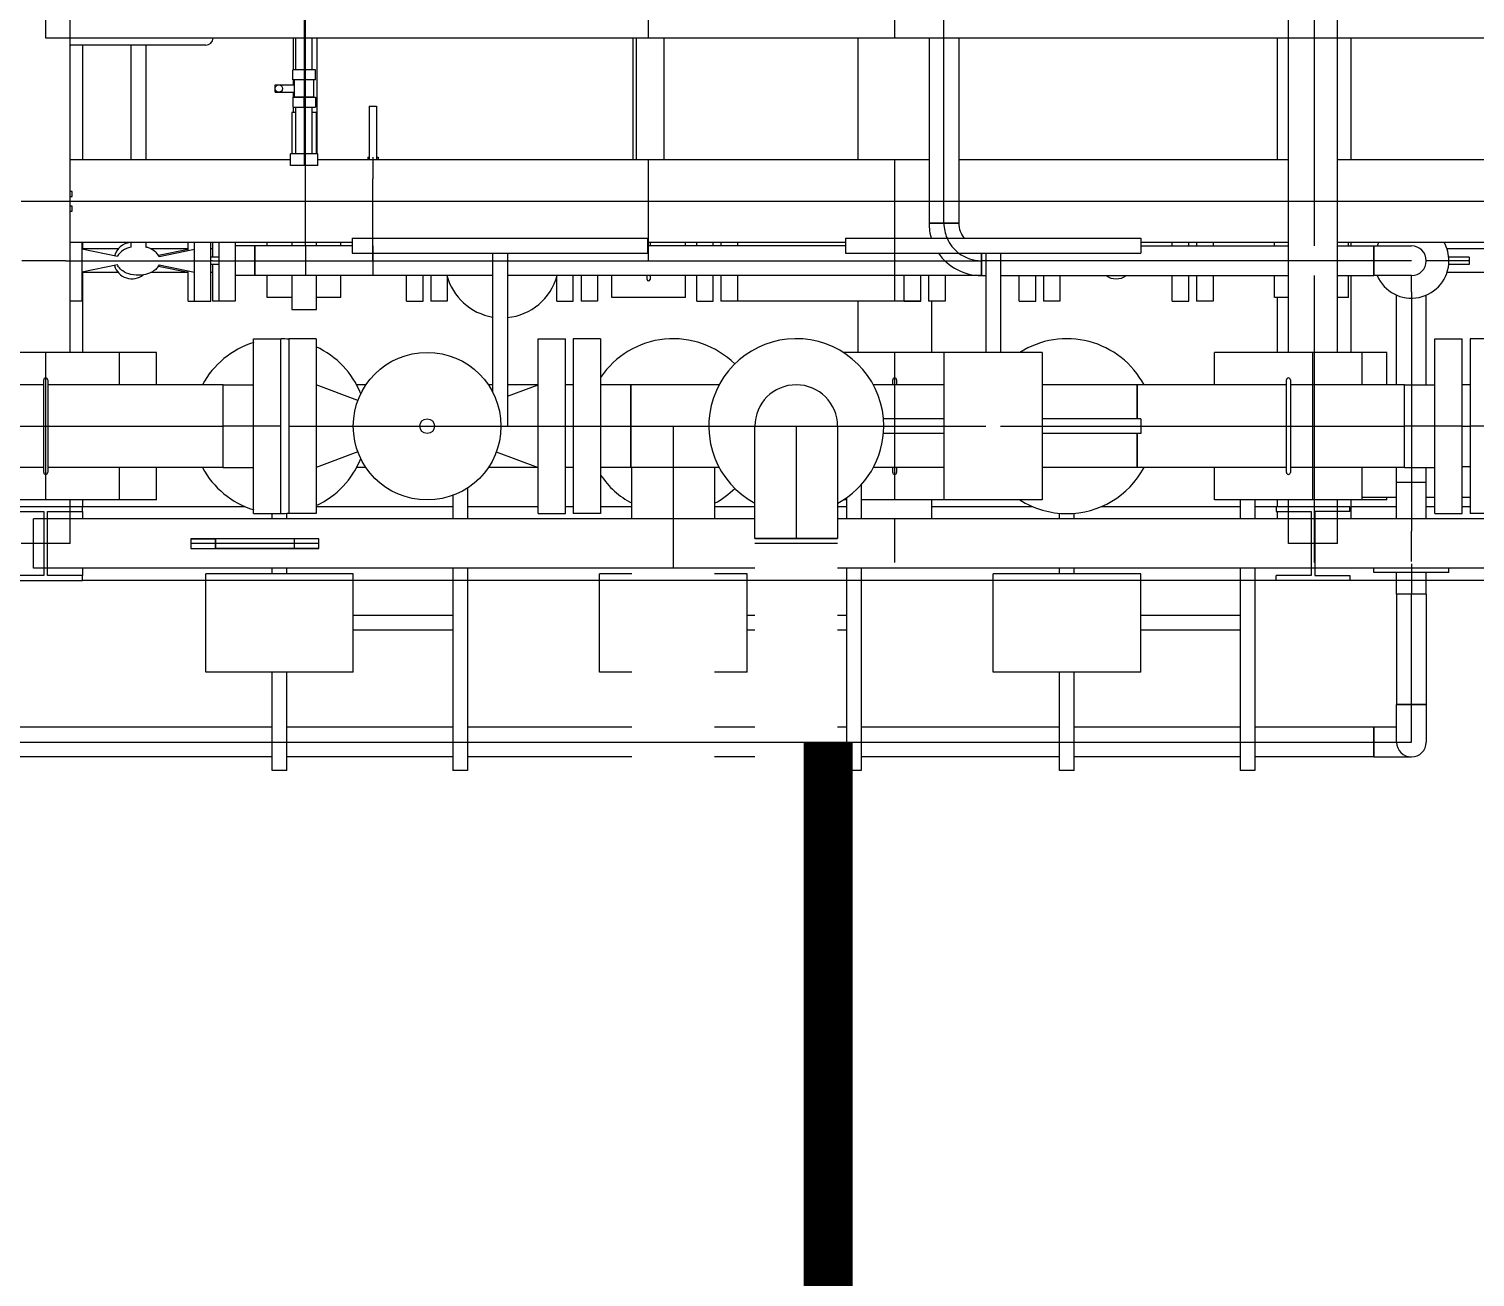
# Model space of a CAD drawing. Header units: inches. Extents: x 517790 to 538444, y 301815 to 302461.
# Drawn here: x 517888.226 to 517891.263, y 302334.482 to 302337.104 of the extents above; entities that cross this region are included whole.
import ezdxf

# ---------------------------------------------------------------- set-up
doc = ezdxf.new("R2010")
doc.units = ezdxf.units.IN
doc.header["$MEASUREMENT"] = 0
doc.layers.add('电气-接地设计-接地线', color=3, linetype='接地线')
doc.layers.add('硅胶总平面底图 工艺装置区', color=253, linetype='Continuous')
doc.styles.add('EESLTYPE', font='TXT.shx')
doc.linetypes.add('接地线', pattern='A,500,["/",EESLTYPE,S=200,R=0,X=0,Y=-100],-200,60,-200', length=960)

msp = doc.modelspace()

# ---------------------------------------------------------------- linework, layer by layer
at = {"layer": '电气-接地设计-接地线', "color": 1, "linetype": '接地线', "ltscale": 0.005, "const_width": 0.1033}
msp.add_lwpolyline([(517889.9046, 302320.6489), (517889.9046, 302335.6063)], dxfattribs=at)
at = {"layer": '硅胶总平面底图 工艺装置区', "color": 253, "linetype": 'Continuous', "lineweight": -3}
for p, q in [((517888.8069, 302336.9611), (517888.8069, 302338.9381)), ((517890.9247, 302338.9381), (517890.9247, 302336.6486)), ((517890.8708, 302336.4249), (517890.8708, 302338.3736)), ((517890.9741, 302336.4249), (517890.9741, 302338.2708)), ((517888.3133, 302336.4249), (517888.3133, 302337.6975)), ((517888.2616, 302337.085), (517888.2616, 302337.1625)), ((517888.8041, 302337.1625), (517888.8041, 302337.085)), ((517889.5275, 302337.085), (517889.5275, 302337.1625)), ((517890.0441, 302337.1625), (517890.0441, 302337.085)), ((517890.1474, 302337.085), (517890.1474, 302337.1625)), ((517893.5316, 302337.085), (517888.2616, 302337.085)), ((517888.7821, 302337.0185), (517888.7821, 302337.085)), ((517888.7869, 302337.0185), (517888.7869, 302337.085)), ((517888.8041, 302337.085), (517888.8041, 302337.0185)), ((517888.8214, 302337.0185), (517888.8214, 302337.085)), ((517888.8317, 302336.8422), (517888.8317, 302337.085)), ((517889.4949, 302336.8293), (517889.4949, 302337.085)), ((517889.5011, 302337.085), (517889.5011, 302336.8293)), ((517889.56, 302336.8293), (517889.56, 302337.085)), ((517889.9666, 302337.085), (517889.9666, 302336.8293)), ((517890.1163, 302337.085), (517890.1163, 302336.6962)), ((517890.1474, 302336.6962), (517890.1474, 302337.085)), ((517890.1786, 302337.085), (517890.1786, 302336.6962)), ((517890.8472, 302337.085), (517890.8472, 302336.8293)), ((517891.0022, 302337.085), (517891.0022, 302336.8293)), ((517888.5976, 302337.0702), (517888.3141, 302337.0702)), ((517888.3391, 302337.0702), (517888.3391, 302336.8293)), ((517888.4401, 302337.0702), (517888.4401, 302336.8293)), ((517888.4716, 302337.0702), (517888.4716, 302336.8293)), ((517888.8279, 302337.0185), (517888.7804, 302337.0185)), ((517888.7804, 302336.9972), (517888.7804, 302337.0185)), ((517888.8041, 302337.0185), (517888.8041, 302337.0004)), ((517888.8041, 302337.0185), (517888.8041, 302337.0004)), ((517888.8279, 302336.9972), (517888.8279, 302337.0185)), ((517888.7432, 302336.9791), (517888.7432, 302336.9869)), ((517888.7432, 302336.9869), (517888.7837, 302336.9869)), ((517888.8279, 302336.9972), (517888.7804, 302336.9972)), ((517888.7821, 302336.9869), (517888.7821, 302336.9972)), ((517888.7837, 302336.9611), (517888.7837, 302336.9972)), ((517888.8041, 302337.0004), (517888.8041, 302336.9972)), ((517888.8041, 302336.9972), (517888.8041, 302336.9611)), ((517888.8246, 302336.9611), (517888.8246, 302336.9972)), ((517888.7432, 302336.9714), (517888.7432, 302336.9791)), ((517888.7432, 302336.9714), (517888.7837, 302336.9714)), ((517888.7804, 302336.9611), (517888.8279, 302336.9611)), ((517888.7804, 302336.9611), (517888.7804, 302336.9398)), ((517888.7821, 302336.9611), (517888.7821, 302336.9714)), ((517888.8246, 302336.9611), (517888.7837, 302336.9611)), ((517888.8041, 302336.9611), (517888.8041, 302336.9611)), ((517888.8041, 302336.9578), (517888.8041, 302336.9611)), ((517888.8041, 302336.9398), (517888.8041, 302336.9578)), ((517888.8041, 302336.9578), (517888.8041, 302336.9398)), ((517888.8069, 302336.6486), (517888.8069, 302336.9611)), ((517888.8279, 302336.9611), (517888.8279, 302336.9398)), ((517888.7783, 302336.9286), (517888.7783, 302336.8422)), ((517888.7783, 302336.9286), (517888.7783, 302336.8422)), ((517888.7869, 302336.9286), (517888.7783, 302336.9286)), ((517888.7869, 302336.9286), (517888.7783, 302336.9286)), ((517888.7804, 302336.9398), (517888.8279, 302336.9398)), ((517888.7821, 302336.9286), (517888.7821, 302336.9398)), ((517888.7869, 302336.8422), (517888.7869, 302336.9398)), ((517888.8041, 302336.9398), (517888.8041, 302336.8422)), ((517888.8214, 302336.8422), (517888.8214, 302336.9398)), ((517888.83, 302336.9286), (517888.8214, 302336.9286)), ((517888.83, 302336.9286), (517888.8214, 302336.9286)), ((517888.83, 302336.8422), (517888.83, 302336.9286)), ((517888.83, 302336.8422), (517888.83, 302336.9286)), ((517888.941, 302336.9423), (517888.9488, 302336.9423)), ((517888.941, 302336.9423), (517888.941, 302336.8293)), ((517888.9488, 302336.9423), (517888.9565, 302336.9423)), ((517888.9565, 302336.9423), (517888.9565, 302336.8293)), ((517888.8041, 302336.8422), (517888.7754, 302336.8422)), ((517888.7754, 302336.8176), (517888.7754, 302336.8422)), ((517888.8041, 302336.8422), (517888.8041, 302336.8241)), ((517888.8329, 302336.8422), (517888.8041, 302336.8422)), ((517888.8041, 302336.8422), (517888.8041, 302336.8241)), ((517888.8329, 302336.8176), (517888.8329, 302336.8422)), ((517888.9378, 302336.8351), (517888.941, 302336.8351)), ((517888.9378, 302336.8351), (517888.9378, 302336.8293)), ((517888.9488, 302336.8351), (517888.9488, 302336.7892)), ((517888.9565, 302336.8351), (517888.9598, 302336.8351)), ((517888.9598, 302336.8351), (517888.9598, 302336.8293)), ((517888.7754, 302336.8293), (517888.3133, 302336.8293)), ((517888.8041, 302336.8176), (517888.7754, 302336.8176)), ((517888.8041, 302336.8241), (517888.8041, 302336.8176)), ((517888.8329, 302336.8176), (517888.8041, 302336.8176)), ((517890.1163, 302336.8293), (517888.8329, 302336.8293)), ((517889.5275, 302336.6175), (517889.5275, 302336.8293)), ((517890.0441, 302336.8293), (517890.0441, 302336.5322)), ((517890.8708, 302336.8293), (517890.1786, 302336.8293)), ((517891.9248, 302336.8293), (517890.9741, 302336.8293)), ((517888.9488, 302336.7892), (517888.9488, 302336.7892)), ((517888.9488, 302336.7892), (517888.9488, 302336.7892)), ((517888.9488, 302336.7648), (517888.9488, 302336.7892)), ((517888.21, 302336.7423), (517888.3133, 302336.7423)), ((517888.3169, 302336.763), (517888.3133, 302336.763)), ((517888.3133, 302336.7527), (517888.3169, 302336.7527)), ((517888.3133, 302336.7423), (517890.1163, 302336.7423)), ((517888.3169, 302336.7527), (517888.3169, 302336.763)), ((517888.9488, 302336.6568), (517888.9488, 302336.7648)), ((517890.1163, 302336.7423), (517890.1786, 302336.7423)), ((517890.1786, 302336.7423), (517890.8708, 302336.7423)), ((517890.8708, 302336.7423), (517890.9741, 302336.7423)), ((517890.9741, 302336.7423), (517891.9041, 302336.7423)), ((517888.3169, 302336.732), (517888.3133, 302336.732)), ((517888.3133, 302336.7217), (517888.3169, 302336.7217)), ((517888.3169, 302336.7217), (517888.3169, 302336.732)), ((517890.1786, 302336.6962), (517890.1163, 302336.6962)), ((517890.1163, 302336.6962), (517890.1786, 302336.6962)), ((517890.1474, 302336.6962), (517890.1474, 302336.6962)), ((517890.1474, 302336.6962), (517890.1474, 302336.6962)), ((517888.9054, 302336.6554), (517888.3133, 302336.6554)), ((517888.3378, 302336.6554), (517888.3378, 302336.5322)), ((517888.3391, 302336.6554), (517888.3391, 302336.6413)), ((517888.4401, 302336.6554), (517888.4401, 302336.6461)), ((517888.4716, 302336.6554), (517888.4716, 302336.6461)), ((517888.5605, 302336.6389), (517888.5605, 302336.6554)), ((517888.5739, 302336.5322), (517888.5739, 302336.6554)), ((517888.6083, 302336.5322), (517888.6083, 302336.6554)), ((517888.6115, 302336.6554), (517888.6115, 302336.6252)), ((517888.6249, 302336.6554), (517888.6249, 302336.5322)), ((517888.6593, 302336.6554), (517888.6593, 302336.5322)), ((517888.7266, 302336.6486), (517888.7266, 302336.6554)), ((517888.7783, 302336.6554), (517888.7783, 302336.6486)), ((517888.7783, 302336.6554), (517888.7783, 302336.6486)), ((517888.83, 302336.6486), (517888.83, 302336.6554)), ((517888.83, 302336.6486), (517888.83, 302336.6554)), ((517888.8816, 302336.6486), (517888.8816, 302336.6554)), ((517888.9054, 302336.6646), (517889.2154, 302336.6646)), ((517888.9054, 302336.6646), (517888.9054, 302336.6336)), ((517888.9488, 302336.6568), (517888.9488, 302336.6568)), ((517888.9488, 302336.6568), (517888.9488, 302336.6568)), ((517888.9488, 302336.6175), (517888.9488, 302336.6568)), ((517889.2154, 302336.6646), (517889.5254, 302336.6646)), ((517889.5254, 302336.6646), (517889.5254, 302336.6336)), ((517889.9408, 302336.6554), (517889.5254, 302336.6554)), ((517889.5306, 302336.6554), (517889.5306, 302336.6486)), ((517889.605, 302336.6486), (517889.605, 302336.6554)), ((517889.6284, 302336.6486), (517889.6284, 302336.6554)), ((517889.6628, 302336.6486), (517889.6628, 302336.6554)), ((517889.6794, 302336.6554), (517889.6794, 302336.6486)), ((517889.7138, 302336.6554), (517889.7138, 302336.6486)), ((517889.9408, 302336.6646), (517890.5608, 302336.6646)), ((517889.9408, 302336.6646), (517889.9408, 302336.6336)), ((517890.5608, 302336.6646), (517890.5608, 302336.6336)), ((517890.8708, 302336.6554), (517890.5608, 302336.6554)), ((517890.627, 302336.6486), (517890.627, 302336.6554)), ((517890.6615, 302336.6486), (517890.6615, 302336.6554)), ((517890.678, 302336.6554), (517890.678, 302336.6486)), ((517890.7125, 302336.6554), (517890.7125, 302336.6486)), ((517890.8418, 302336.6486), (517890.8418, 302336.6554)), ((517891.3854, 302336.6554), (517890.9741, 302336.6554)), ((517890.9968, 302336.6486), (517890.9968, 302336.6554)), ((517891.0022, 302336.6554), (517891.0022, 302336.6486)), ((517888.4137, 302336.6423), (517888.3378, 302336.6423)), ((517888.4121, 302336.6264), (517888.3378, 302336.6416)), ((517888.5605, 302336.6423), (517888.4825, 302336.6423)), ((517888.4983, 302336.6289), (517888.5605, 302336.6416)), ((517888.4996, 302336.6264), (517888.5739, 302336.6416)), ((517888.6115, 302336.6423), (517888.6083, 302336.6423)), ((517888.6249, 302336.6252), (517888.6083, 302336.6252)), ((517888.7004, 302336.6486), (517888.6593, 302336.6486)), ((517888.7004, 302336.5863), (517888.7004, 302336.6486)), ((517888.9054, 302336.6486), (517888.7004, 302336.6486)), ((517888.7004, 302336.6486), (517888.7004, 302336.5863)), ((517888.8069, 302336.6486), (517888.8069, 302336.5863)), ((517888.9054, 302336.6336), (517889.2154, 302336.6336)), ((517888.9488, 302336.6486), (517888.9488, 302336.5863)), ((517889.1999, 302336.6336), (517889.1999, 302336.3416)), ((517889.2154, 302336.6336), (517889.5254, 302336.6336)), ((517889.2309, 302336.6336), (517889.2309, 302336.2699)), ((517889.9408, 302336.6486), (517889.5254, 302336.6486)), ((517889.9408, 302336.6336), (517890.5608, 302336.6336)), ((517890.2262, 302336.5863), (517890.2262, 302336.6336)), ((517890.2262, 302336.6336), (517890.2262, 302336.5863)), ((517890.2353, 302336.6336), (517890.2353, 302336.4249)), ((517890.2663, 302336.6336), (517890.2663, 302336.4249)), ((517890.5608, 302336.6486), (517890.8708, 302336.6486)), ((517890.9741, 302336.6486), (517891.0504, 302336.6486)), ((517891.0504, 302336.5863), (517891.0504, 302336.6486)), ((517891.0504, 302336.6486), (517891.1291, 302336.6486)), ((517891.0504, 302336.6486), (517891.0504, 302336.5863)), ((517891.3854, 302336.6423), (517891.2038, 302336.6423)), ((517891.2505, 302336.6252), (517891.2075, 302336.6252)), ((517891.2505, 302336.6252), (517891.2505, 302336.6097)), ((517888.2868, 302336.6175), (517888.2112, 302336.6175)), ((517888.2902, 302336.6175), (517888.2868, 302336.6175)), ((517888.3033, 302336.6175), (517888.2902, 302336.6175)), ((517888.3033, 302336.6175), (517888.3133, 302336.6175)), ((517888.3133, 302336.6175), (517888.6083, 302336.6175)), ((517888.4121, 302336.6085), (517888.3378, 302336.5933)), ((517888.4137, 302336.5927), (517888.3378, 302336.5927)), ((517888.3391, 302336.5936), (517888.3391, 302336.4249)), ((517888.5605, 302336.5927), (517888.4825, 302336.5927)), ((517888.4983, 302336.6061), (517888.5605, 302336.5933)), ((517888.4996, 302336.6085), (517888.5739, 302336.5933)), ((517888.5605, 302336.5322), (517888.5605, 302336.5961)), ((517888.6115, 302336.6175), (517888.6083, 302336.6175)), ((517888.6249, 302336.6097), (517888.6083, 302336.6097)), ((517888.6115, 302336.5927), (517888.6083, 302336.5927)), ((517888.6115, 302336.6175), (517888.6249, 302336.6175)), ((517888.6115, 302336.6097), (517888.6115, 302336.5322)), ((517888.6249, 302336.6175), (517888.7004, 302336.6175)), ((517888.7004, 302336.6175), (517889.1999, 302336.6175)), ((517889.1999, 302336.6175), (517889.2309, 302336.6175)), ((517889.2309, 302336.6175), (517890.1495, 302336.6175)), ((517890.1495, 302336.6175), (517890.2262, 302336.6175)), ((517890.2262, 302336.6175), (517890.2262, 302336.6175)), ((517890.2262, 302336.6175), (517890.2262, 302336.6175)), ((517890.2353, 302336.6175), (517890.2262, 302336.6175)), ((517890.2663, 302336.6175), (517890.2353, 302336.6175)), ((517890.8708, 302336.6175), (517890.2663, 302336.6175)), ((517890.9741, 302336.6175), (517890.8708, 302336.6175)), ((517891.0504, 302336.6175), (517890.9741, 302336.6175)), ((517891.0504, 302336.6175), (517891.0504, 302336.6175)), ((517891.0504, 302336.6175), (517891.0504, 302336.6175)), ((517891.1291, 302336.6175), (517891.0504, 302336.6175)), ((517891.2505, 302336.6175), (517891.1603, 302336.6175)), ((517891.6799, 302336.5927), (517891.2038, 302336.5927)), ((517891.2505, 302336.6097), (517891.2075, 302336.6097)), ((517888.7004, 302336.5863), (517888.6593, 302336.5863)), ((517889.1999, 302336.5863), (517888.7004, 302336.5863)), ((517888.7266, 302336.54), (517888.7266, 302336.5863)), ((517888.7783, 302336.5863), (517888.7783, 302336.5153)), ((517888.7783, 302336.5863), (517888.7783, 302336.5153)), ((517888.83, 302336.5153), (517888.83, 302336.5863)), ((517888.83, 302336.5153), (517888.83, 302336.5863)), ((517888.8816, 302336.54), (517888.8816, 302336.5863)), ((517889.0193, 302336.5322), (517889.0193, 302336.5863)), ((517889.0538, 302336.5322), (517889.0538, 302336.5863)), ((517889.0703, 302336.5863), (517889.0703, 302336.5322)), ((517889.1048, 302336.5834), (517889.1048, 302336.5322)), ((517890.2262, 302336.5863), (517889.2309, 302336.5863)), ((517889.3346, 302336.5322), (517889.3346, 302336.5834)), ((517889.369, 302336.5322), (517889.369, 302336.5863)), ((517889.3856, 302336.5863), (517889.3856, 302336.5322)), ((517889.42, 302336.5863), (517889.42, 302336.5322)), ((517889.45, 302336.54), (517889.45, 302336.5863)), ((517889.5244, 302336.5782), (517889.5244, 302336.5863)), ((517889.5306, 302336.5863), (517889.5306, 302336.5782)), ((517889.605, 302336.54), (517889.605, 302336.5863)), ((517889.6284, 302336.5322), (517889.6284, 302336.5863)), ((517889.6628, 302336.5322), (517889.6628, 302336.5863)), ((517889.6794, 302336.5863), (517889.6794, 302336.5322)), ((517889.7138, 302336.5863), (517889.7138, 302336.5322)), ((517890.0644, 302336.5322), (517890.0644, 302336.5863)), ((517890.0989, 302336.5322), (517890.0989, 302336.5863)), ((517890.1154, 302336.5863), (517890.1154, 302336.5322)), ((517890.1499, 302336.5863), (517890.1499, 302336.5322)), ((517890.2262, 302336.5863), (517890.2353, 302336.5863)), ((517890.2663, 302336.5863), (517890.8708, 302336.5863)), ((517890.3058, 302336.5322), (517890.3058, 302336.5863)), ((517890.3402, 302336.5322), (517890.3402, 302336.5863)), ((517890.3568, 302336.5863), (517890.3568, 302336.5322)), ((517890.3912, 302336.5863), (517890.3912, 302336.5322)), ((517890.627, 302336.5322), (517890.627, 302336.5863)), ((517890.6615, 302336.5322), (517890.6615, 302336.5863)), ((517890.678, 302336.5863), (517890.678, 302336.5322)), ((517890.7125, 302336.5863), (517890.7125, 302336.5322)), ((517890.8418, 302336.54), (517890.8418, 302336.5863)), ((517890.9247, 302336.5863), (517890.9247, 302335.9834)), ((517890.9741, 302336.5863), (517891.0504, 302336.5863)), ((517890.9968, 302336.54), (517890.9968, 302336.5863)), ((517891.0022, 302336.5863), (517891.0022, 302336.4249)), ((517891.1291, 302336.5863), (517891.0504, 302336.5863)), ((517891.1291, 302336.5519), (517891.1291, 302336.5863)), ((517888.3378, 302336.5322), (517888.3133, 302336.5322)), ((517888.5605, 302336.5322), (517888.5739, 302336.5322)), ((517888.5739, 302336.5322), (517888.6083, 302336.5322)), ((517888.6249, 302336.5322), (517888.6115, 302336.5322)), ((517888.6593, 302336.5322), (517888.6249, 302336.5322)), ((517888.7783, 302336.54), (517888.7266, 302336.54)), ((517888.8816, 302336.54), (517888.83, 302336.54)), ((517889.0193, 302336.5322), (517889.0538, 302336.5322)), ((517889.1048, 302336.5322), (517889.0703, 302336.5322)), ((517889.3346, 302336.5322), (517889.369, 302336.5322)), ((517889.42, 302336.5322), (517889.3856, 302336.5322)), ((517889.605, 302336.54), (517889.45, 302336.54)), ((517889.6284, 302336.5322), (517889.6628, 302336.5322)), ((517889.7138, 302336.5322), (517889.6794, 302336.5322)), ((517890.0989, 302336.5322), (517889.6794, 302336.5322)), ((517889.9666, 302336.5322), (517889.9666, 302336.4249)), ((517890.0644, 302336.5322), (517890.0989, 302336.5322)), ((517890.1499, 302336.5322), (517890.1154, 302336.5322)), ((517890.1216, 302336.5322), (517890.1216, 302336.4249)), ((517890.3058, 302336.5322), (517890.3402, 302336.5322)), ((517890.3912, 302336.5322), (517890.3568, 302336.5322)), ((517890.627, 302336.5322), (517890.6615, 302336.5322)), ((517890.7125, 302336.5322), (517890.678, 302336.5322)), ((517890.8708, 302336.54), (517890.8418, 302336.54)), ((517890.8472, 302336.54), (517890.8472, 302336.4249)), ((517890.9968, 302336.54), (517890.9741, 302336.54)), ((517891.0979, 302336.3568), (517891.0979, 302336.5452)), ((517891.1291, 302336.5518), (517891.1291, 302336.5519)), ((517891.1291, 302336.5518), (517891.1291, 302336.5387)), ((517891.1291, 302336.5387), (517891.1291, 302336.3568)), ((517891.1603, 302336.3568), (517891.1603, 302336.5452)), ((517888.7783, 302336.5153), (517888.83, 302336.5153)), ((517888.7783, 302336.5153), (517888.83, 302336.5153)), ((517888.6982, 302336.2699), (517888.6982, 302336.4536)), ((517888.6982, 302336.4536), (517888.7556, 302336.4536)), ((517888.7556, 302336.2699), (517888.7556, 302336.4536)), ((517888.7722, 302336.4536), (517888.7722, 302336.2699)), ((517888.8296, 302336.4536), (517888.7722, 302336.4536)), ((517888.8296, 302336.4536), (517888.8296, 302336.2699)), ((517889.2953, 302336.2699), (517889.2953, 302336.4536)), ((517889.2953, 302336.4536), (517889.3527, 302336.4536)), ((517889.3527, 302336.2699), (517889.3527, 302336.4536)), ((517889.3693, 302336.4536), (517889.3693, 302336.2699)), ((517889.4267, 302336.4536), (517889.3693, 302336.4536)), ((517889.4267, 302336.4536), (517889.4267, 302336.2699)), ((517891.1782, 302336.2699), (517891.1782, 302336.4536)), ((517891.1782, 302336.4536), (517891.2356, 302336.4536)), ((517891.2356, 302336.2699), (517891.2356, 302336.4536)), ((517891.2521, 302336.4536), (517891.2521, 302336.2699)), ((517891.3096, 302336.4536), (517891.2521, 302336.4536)), ((517888.4166, 302336.4249), (517888.1066, 302336.4249)), ((517888.2616, 302336.1149), (517888.2616, 302336.4249)), ((517888.4166, 302336.3568), (517888.4166, 302336.4249)), ((517888.4941, 302336.4249), (517888.4166, 302336.4249)), ((517888.4941, 302336.3568), (517888.4941, 302336.4249)), ((517890.1474, 302336.4249), (517889.9361, 302336.4249)), ((517890.0441, 302336.4249), (517890.0441, 302336.1149)), ((517890.1474, 302336.4249), (517890.1474, 302336.1149)), ((517890.3541, 302336.4249), (517890.1474, 302336.4249)), ((517890.3541, 302336.4249), (517890.3541, 302336.1149)), ((517890.7158, 302336.3568), (517890.7158, 302336.4249)), ((517891.0258, 302336.4249), (517890.7158, 302336.4249)), ((517890.9224, 302336.1149), (517890.9224, 302336.4249)), ((517891.0774, 302336.4249), (517891.0258, 302336.4249)), ((517891.0258, 302336.3568), (517891.0258, 302336.4249)), ((517891.0774, 302336.3568), (517891.0774, 302336.4249)), ((517888.2575, 302336.3568), (517887.5937, 302336.3568)), ((517888.2575, 302336.1728), (517888.2575, 302336.367)), ((517888.2658, 302336.367), (517888.2658, 302336.1728)), ((517888.6344, 302336.3568), (517888.2658, 302336.3568)), ((517888.6344, 302336.2699), (517888.6344, 302336.3568)), ((517888.6344, 302336.3568), (517888.6982, 302336.3568)), ((517888.6344, 302336.2699), (517888.6344, 302336.3568)), ((517888.8296, 302336.3568), (517888.8296, 302336.183)), ((517888.9173, 302336.3241), (517888.8296, 302336.3568)), ((517888.9341, 302336.3568), (517888.9143, 302336.3568)), ((517889.1999, 302336.3568), (517889.1908, 302336.3568)), ((517889.2953, 302336.3568), (517889.2309, 302336.3568)), ((517889.2309, 302336.3328), (517889.2953, 302336.3568)), ((517889.2953, 302336.2699), (517889.2953, 302336.3568)), ((517889.3693, 302336.3568), (517889.3527, 302336.3568)), ((517889.4905, 302336.3568), (517889.4267, 302336.3568)), ((517889.4905, 302336.3568), (517889.4905, 302336.2699)), ((517889.4905, 302336.2699), (517889.4905, 302336.3568)), ((517889.6756, 302336.3568), (517889.4905, 302336.3568)), ((517890.1474, 302336.3568), (517889.9993, 302336.3568)), ((517890.04, 302336.3568), (517890.04, 302336.367)), ((517890.0483, 302336.367), (517890.0483, 302336.3568)), ((517890.5533, 302336.3568), (517890.3541, 302336.3568)), ((517890.5533, 302336.3568), (517890.5533, 302336.2854)), ((517890.5533, 302336.2854), (517890.5533, 302336.3568)), ((517890.8666, 302336.3568), (517890.5533, 302336.3568)), ((517890.8666, 302336.1728), (517890.8666, 302336.367)), ((517890.8749, 302336.367), (517890.8749, 302336.1728)), ((517891.1144, 302336.3568), (517890.8749, 302336.3568)), ((517891.1144, 302336.2699), (517891.1144, 302336.3568)), ((517891.1144, 302336.3568), (517891.1782, 302336.3568)), ((517891.1144, 302336.183), (517891.1144, 302336.3568)), ((517891.1291, 302336.3568), (517891.1291, 302336.183)), ((517891.2521, 302336.3568), (517891.2356, 302336.3568)), ((517887.5937, 302336.2699), (517888.2575, 302336.2699)), ((517888.2575, 302336.2699), (517888.2658, 302336.2699)), ((517888.2658, 302336.2699), (517888.6344, 302336.2699)), ((517888.7556, 302336.2699), (517888.6344, 302336.2699)), ((517888.6344, 302336.183), (517888.6344, 302336.2699)), ((517888.6344, 302336.183), (517888.6344, 302336.2699)), ((517888.6982, 302336.0862), (517888.6982, 302336.2699)), ((517888.7556, 302336.0862), (517888.7556, 302336.2699)), ((517888.7722, 302336.2699), (517889.3527, 302336.2699)), ((517888.7722, 302336.2699), (517888.7722, 302336.0862)), ((517888.8296, 302336.2699), (517888.8296, 302336.0862)), ((517889.2175, 302336.2699), (517889.2309, 302336.2699)), ((517889.2953, 302336.183), (517889.2953, 302336.2699)), ((517889.2953, 302336.0862), (517889.2953, 302336.2699)), ((517889.3527, 302336.2699), (517889.3693, 302336.2699)), ((517889.3527, 302336.0862), (517889.3527, 302336.2699)), ((517889.3693, 302336.2699), (517889.4905, 302336.2699)), ((517889.3693, 302336.2699), (517889.3693, 302336.0862)), ((517889.4267, 302336.2699), (517889.4267, 302336.0862)), ((517889.4905, 302336.2699), (517889.4905, 302336.183)), ((517889.4905, 302336.2699), (517889.6537, 302336.2699)), ((517889.4905, 302336.183), (517889.4905, 302336.2699)), ((517889.5791, 302336.2699), (517889.5791, 302336.183)), ((517889.6537, 302336.2699), (517889.6899, 302336.2699)), ((517889.6899, 302336.2699), (517889.69, 302336.2699)), ((517889.69, 302336.2699), (517889.985, 302336.2699)), ((517889.7505, 302336.0337), (517889.7505, 302336.2699)), ((517889.8375, 302336.2699), (517889.8375, 302336.0337)), ((517889.9244, 302336.2699), (517889.9244, 302336.0337)), ((517889.9849, 302336.2699), (517889.9849, 302336.2699)), ((517889.985, 302336.2699), (517889.9849, 302336.2699)), ((517889.985, 302336.2699), (517890.2353, 302336.2699)), ((517890.1474, 302336.2854), (517890.0205, 302336.2854)), ((517890.2663, 302336.2699), (517890.5533, 302336.2699)), ((517890.5608, 302336.2854), (517890.3541, 302336.2854)), ((517890.5533, 302336.2699), (517890.5533, 302336.2699)), ((517890.5533, 302336.2699), (517890.5533, 302336.2699)), ((517890.5533, 302336.2699), (517890.5608, 302336.2699)), ((517890.5608, 302336.2854), (517890.5608, 302336.2544)), ((517890.5608, 302336.2699), (517890.8666, 302336.2699)), ((517890.8666, 302336.2699), (517890.8749, 302336.2699)), ((517890.8749, 302336.2699), (517891.1144, 302336.2699)), ((517891.2356, 302336.2699), (517891.1144, 302336.2699)), ((517891.1144, 302336.183), (517891.1144, 302336.2699)), ((517891.1782, 302336.0862), (517891.1782, 302336.2699)), ((517891.2356, 302336.0862), (517891.2356, 302336.2699)), ((517891.2356, 302336.2699), (517891.2521, 302336.2699)), ((517891.8327, 302336.2699), (517891.2521, 302336.2699)), ((517891.2521, 302336.2699), (517891.2521, 302336.0862)), ((517890.1474, 302336.2544), (517890.0205, 302336.2544)), ((517890.5608, 302336.2544), (517890.3541, 302336.2544)), ((517890.5533, 302336.2544), (517890.5533, 302336.183)), ((517890.5533, 302336.183), (517890.5533, 302336.2544)), ((517888.9173, 302336.2157), (517888.8296, 302336.183)), ((517889.2077, 302336.2157), (517889.2953, 302336.183)), ((517888.2575, 302336.183), (517887.5937, 302336.183)), ((517888.6344, 302336.183), (517888.2658, 302336.183)), ((517888.4166, 302336.1149), (517888.4166, 302336.183)), ((517888.4941, 302336.1149), (517888.4941, 302336.183)), ((517888.6344, 302336.183), (517888.6982, 302336.183)), ((517888.9341, 302336.183), (517888.9143, 302336.183)), ((517889.2953, 302336.183), (517889.1908, 302336.183)), ((517889.3693, 302336.183), (517889.3527, 302336.183)), ((517889.4905, 302336.183), (517889.4267, 302336.183)), ((517889.6756, 302336.183), (517889.4905, 302336.183)), ((517889.4922, 302336.075), (517889.4922, 302336.183)), ((517889.5791, 302336.183), (517889.5791, 302336.075)), ((517889.6661, 302336.183), (517889.6661, 302336.075)), ((517890.1474, 302336.183), (517889.9993, 302336.183)), ((517890.04, 302336.1728), (517890.04, 302336.183)), ((517890.0483, 302336.183), (517890.0483, 302336.1728)), ((517890.5533, 302336.183), (517890.3541, 302336.183)), ((517890.8666, 302336.183), (517890.5533, 302336.183)), ((517890.7158, 302336.1149), (517890.7158, 302336.183)), ((517891.1144, 302336.183), (517890.8749, 302336.183)), ((517891.0258, 302336.1149), (517891.0258, 302336.183)), ((517891.0979, 302336.075), (517891.0979, 302336.183)), ((517891.1144, 302336.183), (517891.1782, 302336.183)), ((517891.1291, 302336.183), (517891.1291, 302336.075)), ((517891.1603, 302336.075), (517891.1603, 302336.183)), ((517891.2356, 302336.185), (517891.2521, 302336.185)), ((517889.1472, 302336.1401), (517889.1472, 302336.075)), ((517889.9739, 302336.1468), (517889.9739, 302336.075)), ((517891.0979, 302336.1525), (517891.1603, 302336.1525)), ((517888.4166, 302336.1149), (517888.1066, 302336.1149)), ((517888.3133, 302336.0233), (517888.3133, 302336.1149)), ((517888.3391, 302336.1149), (517888.3391, 302336.1008)), ((517888.4941, 302336.1149), (517888.4166, 302336.1149)), ((517889.1162, 302336.1245), (517889.1162, 302336.075)), ((517889.9429, 302336.1149), (517889.9361, 302336.1149)), ((517889.9429, 302336.1194), (517889.9429, 302336.075)), ((517890.1474, 302336.1149), (517889.9739, 302336.1149)), ((517890.1216, 302336.1149), (517890.1216, 302336.075)), ((517890.3541, 302336.1149), (517890.1474, 302336.1149)), ((517891.0258, 302336.1149), (517890.7158, 302336.1149)), ((517890.7695, 302336.1149), (517890.7695, 302336.075)), ((517890.8005, 302336.1149), (517890.8005, 302336.075)), ((517890.8472, 302336.1149), (517890.8472, 302336.1008)), ((517890.8708, 302336.0233), (517890.8708, 302336.1149)), ((517890.9741, 302336.0233), (517890.9741, 302336.1149)), ((517891.0022, 302336.1149), (517891.0022, 302336.075)), ((517891.0979, 302336.1199), (517891.0258, 302336.1199)), ((517891.0774, 302336.1149), (517891.0258, 302336.1149)), ((517891.0774, 302336.1149), (517891.0774, 302336.1199)), ((517891.1782, 302336.1199), (517891.1603, 302336.1199)), ((517891.2521, 302336.1199), (517891.2356, 302336.1199)), ((517888.3391, 302336.1008), (517888.1841, 302336.1008)), ((517888.1841, 302336.0905), (517888.258, 302336.0905)), ((517889.7505, 302336.075), (517888.2358, 302336.075)), ((517888.2358, 302335.9716), (517888.2358, 302336.075)), ((517888.258, 302336.0905), (517888.258, 302335.9561)), ((517888.2653, 302336.0905), (517888.3391, 302336.0905)), ((517888.2653, 302335.9561), (517888.2653, 302336.0905)), ((517888.6806, 302336.1008), (517888.3391, 302336.1008)), ((517888.3391, 302336.0905), (517888.3391, 302336.1008)), ((517888.3391, 302336.0905), (517888.3391, 302336.075)), ((517888.6982, 302336.0862), (517888.7556, 302336.0862)), ((517888.737, 302336.075), (517888.737, 302336.0862)), ((517888.768, 302336.075), (517888.768, 302336.0868)), ((517888.8296, 302336.0862), (517888.7722, 302336.0862)), ((517889.1162, 302336.1008), (517888.8296, 302336.1008)), ((517889.2953, 302336.1008), (517889.1472, 302336.1008)), ((517889.2953, 302336.0862), (517889.3527, 302336.0862)), ((517889.3693, 302336.1008), (517889.3527, 302336.1008)), ((517889.4267, 302336.0862), (517889.3693, 302336.0862)), ((517889.4922, 302336.1008), (517889.4267, 302336.1008)), ((517889.5791, 302336.075), (517889.5791, 302336.0337)), ((517889.7505, 302336.1008), (517889.6661, 302336.1008)), ((517889.9429, 302336.1008), (517889.9244, 302336.1008)), ((517893.2063, 302336.075), (517889.9244, 302336.075)), ((517890.0441, 302336.075), (517890.0441, 302335.9834)), ((517890.334, 302336.1008), (517890.1216, 302336.1008)), ((517890.3903, 302336.075), (517890.3903, 302336.0868)), ((517890.4213, 302336.075), (517890.4213, 302336.0868)), ((517890.7695, 302336.1008), (517890.4776, 302336.1008)), ((517890.8449, 302336.1008), (517890.8005, 302336.1008)), ((517890.9999, 302336.1008), (517890.8449, 302336.1008)), ((517890.8449, 302336.1008), (517890.8449, 302336.0905)), ((517890.8449, 302336.0905), (517890.9188, 302336.0905)), ((517890.8472, 302336.0905), (517890.8472, 302336.075)), ((517890.9188, 302336.0905), (517890.9188, 302335.9561)), ((517890.9261, 302336.0905), (517890.9261, 302335.9561)), ((517890.9999, 302336.0905), (517890.9261, 302336.0905)), ((517890.9999, 302336.0905), (517890.9999, 302336.1008)), ((517891.0979, 302336.1008), (517891.0022, 302336.1008)), ((517891.1291, 302336.075), (517891.1291, 302336.0496)), ((517891.1782, 302336.1008), (517891.1603, 302336.1008)), ((517891.1782, 302336.0862), (517891.2356, 302336.0862)), ((517891.2521, 302336.1008), (517891.2356, 302336.1008)), ((517891.3096, 302336.0862), (517891.2521, 302336.0862)), ((517891.1291, 302335.9855), (517891.1291, 302336.0496)), ((517888.3133, 302336.0233), (517888.21, 302336.0233)), ((517888.5665, 302336.0336), (517888.5665, 302336.013)), ((517888.5665, 302336.0336), (517888.5665, 302336.013)), ((517888.6181, 302336.0336), (517888.5665, 302336.0336)), ((517888.5665, 302336.0336), (517888.6181, 302336.0336)), ((517888.8351, 302336.0233), (517888.5665, 302336.0233)), ((517888.6181, 302336.013), (517888.6181, 302336.0336)), ((517888.6181, 302336.013), (517888.6181, 302336.0336)), ((517888.7835, 302336.0336), (517888.6181, 302336.0336)), ((517888.7835, 302336.0336), (517888.6181, 302336.0336)), ((517888.6181, 302336.0336), (517888.6181, 302336.013)), ((517888.7835, 302336.0336), (517888.7835, 302336.013)), ((517888.7835, 302336.0336), (517888.7835, 302336.013)), ((517888.8351, 302336.0336), (517888.7835, 302336.0336)), ((517888.8351, 302336.0336), (517888.7835, 302336.0336)), ((517888.7835, 302336.0336), (517888.7835, 302336.013)), ((517888.8351, 302336.013), (517888.8351, 302336.0336)), ((517888.8351, 302336.013), (517888.8351, 302336.0336)), ((517889.5791, 302336.0337), (517889.5791, 302335.9716)), ((517889.5791, 302336.0337), (517889.5791, 302336.0337)), ((517889.5791, 302336.0337), (517889.5791, 302336.0337)), ((517889.9244, 302336.0337), (517889.7505, 302336.0337)), ((517889.7505, 302336.0337), (517889.8375, 302336.0337)), ((517889.9244, 302336.0233), (517889.7505, 302336.0233)), ((517889.8375, 302336.0337), (517889.8375, 302336.0337)), ((517889.8375, 302336.0337), (517889.8375, 302336.0337)), ((517889.8375, 302336.0337), (517889.9244, 302336.0337)), ((517890.9741, 302336.0233), (517890.8708, 302336.0233)), ((517888.5665, 302336.013), (517888.6181, 302336.013)), ((517888.5665, 302336.013), (517888.6181, 302336.013)), ((517888.6181, 302336.013), (517888.7835, 302336.013)), ((517888.7835, 302336.013), (517888.6181, 302336.013)), ((517888.7835, 302336.013), (517888.8351, 302336.013)), ((517888.8351, 302336.013), (517888.7835, 302336.013)), ((517888.258, 302335.9561), (517888.1841, 302335.9561)), ((517889.7505, 302335.9716), (517888.2358, 302335.9716)), ((517888.3391, 302335.9561), (517888.2653, 302335.9561)), ((517888.3391, 302335.9716), (517888.3391, 302335.9561)), ((517888.3391, 302335.9458), (517888.3391, 302335.9561)), ((517888.9075, 302335.9599), (517888.5975, 302335.9599)), ((517888.5975, 302335.7532), (517888.5975, 302335.9599)), ((517888.737, 302335.9599), (517888.737, 302335.9716)), ((517888.768, 302335.9599), (517888.768, 302335.9716)), ((517888.9075, 302335.7532), (517888.9075, 302335.9599)), ((517889.1162, 302335.9716), (517889.1162, 302335.5466)), ((517889.1472, 302335.9716), (517889.1472, 302335.5466)), ((517889.4922, 302335.9599), (517889.4241, 302335.9599)), ((517889.4241, 302335.7532), (517889.4241, 302335.9599)), ((517889.7341, 302335.9599), (517889.6661, 302335.9599)), ((517889.7341, 302335.7532), (517889.7341, 302335.9599)), ((517893.2121, 302335.9716), (517889.9244, 302335.9716)), ((517889.9429, 302335.9716), (517889.9429, 302335.5466)), ((517889.9739, 302335.9716), (517889.9739, 302335.5466)), ((517890.5608, 302335.9599), (517890.2508, 302335.9599)), ((517890.2508, 302335.7532), (517890.2508, 302335.9599)), ((517890.3903, 302335.9599), (517890.3903, 302335.9716)), ((517890.4213, 302335.9599), (517890.4213, 302335.9716)), ((517890.5608, 302335.7532), (517890.5608, 302335.9599)), ((517890.7695, 302335.9716), (517890.7695, 302335.5466)), ((517890.8005, 302335.9716), (517890.8005, 302335.5466)), ((517890.9188, 302335.9561), (517890.8449, 302335.9561)), ((517890.8449, 302335.9458), (517890.8449, 302335.9561)), ((517890.9261, 302335.9561), (517890.9999, 302335.9561)), ((517890.9999, 302335.9561), (517890.9999, 302335.9458)), ((517891.0504, 302335.9628), (517891.0504, 302335.9716)), ((517891.1291, 302335.9628), (517891.0504, 302335.9628)), ((517891.0979, 302335.9169), (517891.0979, 302335.9628)), ((517891.1291, 302335.9809), (517891.1291, 302335.9716)), ((517891.1291, 302335.9716), (517891.1291, 302335.9169)), ((517891.2078, 302335.9628), (517891.1291, 302335.9628)), ((517891.1603, 302335.9169), (517891.1603, 302335.9628)), ((517891.2078, 302335.9628), (517891.2078, 302335.9716)), ((517888.1841, 302335.9458), (517888.3391, 302335.9458)), ((517888.5975, 302335.9458), (517888.3391, 302335.9458)), ((517888.9075, 302335.9458), (517888.5975, 302335.9458)), ((517889.1162, 302335.9458), (517888.9075, 302335.9458)), ((517889.1472, 302335.9458), (517889.1162, 302335.9458)), ((517889.4241, 302335.9458), (517889.1472, 302335.9458)), ((517889.7341, 302335.9458), (517889.4241, 302335.9458)), ((517889.7505, 302335.9458), (517889.7341, 302335.9458)), ((517889.9244, 302335.9458), (517889.7505, 302335.9458)), ((517889.9429, 302335.9458), (517889.9244, 302335.9458)), ((517889.9739, 302335.9458), (517889.9429, 302335.9458)), ((517890.2508, 302335.9458), (517889.9739, 302335.9458)), ((517890.5608, 302335.9458), (517890.2508, 302335.9458)), ((517890.7695, 302335.9458), (517890.5608, 302335.9458)), ((517890.8005, 302335.9458), (517890.7695, 302335.9458)), ((517890.8449, 302335.9458), (517890.8005, 302335.9458)), ((517890.9999, 302335.9458), (517890.8449, 302335.9458)), ((517891.0979, 302335.9458), (517890.9999, 302335.9458)), ((517891.1603, 302335.9458), (517891.0979, 302335.9458)), ((517891.9497, 302335.9458), (517891.1603, 302335.9458)), ((517891.1291, 302335.9169), (517891.0979, 302335.9169)), ((517891.1603, 302335.9169), (517891.0979, 302335.9169)), ((517891.0979, 302335.9169), (517891.0979, 302335.6851)), ((517891.1603, 302335.9169), (517891.1291, 302335.9169)), ((517891.1291, 302335.6851), (517891.1291, 302335.9169)), ((517891.1603, 302335.9169), (517891.1603, 302335.6851)), ((517889.1162, 302335.8721), (517888.9075, 302335.8721)), ((517889.7505, 302335.8721), (517889.7341, 302335.8721)), ((517889.9429, 302335.8721), (517889.9244, 302335.8721)), ((517890.7695, 302335.8721), (517890.5608, 302335.8721)), ((517889.1162, 302335.8411), (517888.9075, 302335.8411)), ((517889.7505, 302335.8411), (517889.7341, 302335.8411)), ((517889.9429, 302335.8411), (517889.9244, 302335.8411)), ((517890.7695, 302335.8411), (517890.5608, 302335.8411)), ((517888.9075, 302335.7532), (517888.5975, 302335.7532)), ((517888.737, 302335.5466), (517888.737, 302335.7532)), ((517888.768, 302335.5466), (517888.768, 302335.7532)), ((517889.4922, 302335.7532), (517889.4241, 302335.7532)), ((517889.7341, 302335.7532), (517889.6661, 302335.7532)), ((517890.5608, 302335.7532), (517890.2508, 302335.7532)), ((517890.3903, 302335.5466), (517890.3903, 302335.7532)), ((517890.4213, 302335.5466), (517890.4213, 302335.7532)), ((517891.1603, 302335.6851), (517891.0979, 302335.6851)), ((517891.0979, 302335.6851), (517891.1603, 302335.6851)), ((517891.0979, 302335.6063), (517891.0979, 302335.6851)), ((517891.1291, 302335.6851), (517891.1291, 302335.685)), ((517891.1291, 302335.6063), (517891.1291, 302335.6851)), ((517891.1291, 302335.685), (517891.1291, 302335.685)), ((517891.1603, 302335.6851), (517891.1603, 302335.6063)), ((517888.737, 302335.6375), (517887.1033, 302335.6375)), ((517889.1162, 302335.6375), (517888.768, 302335.6375)), ((517889.4922, 302335.6375), (517889.1472, 302335.6375)), ((517889.7505, 302335.6375), (517889.6661, 302335.6375)), ((517889.9429, 302335.6375), (517889.9244, 302335.6375)), ((517890.3903, 302335.6375), (517889.9739, 302335.6375)), ((517890.7695, 302335.6375), (517890.4213, 302335.6375)), ((517891.0504, 302335.6375), (517890.8005, 302335.6375)), ((517891.0504, 302335.5751), (517891.0504, 302335.6375)), ((517891.0504, 302335.6375), (517891.0504, 302335.6063)), ((517891.0979, 302335.6375), (517891.0504, 302335.6375)), ((517887.1033, 302335.6063), (517888.737, 302335.6063)), ((517888.737, 302335.6063), (517888.768, 302335.6063)), ((517888.768, 302335.6063), (517889.1162, 302335.6063)), ((517889.1162, 302335.6063), (517889.1472, 302335.6063)), ((517889.1472, 302335.6063), (517889.4922, 302335.6063)), ((517889.4922, 302335.6063), (517889.6661, 302335.6063)), ((517889.6661, 302335.6063), (517889.7505, 302335.6063)), ((517889.7505, 302335.6063), (517889.9244, 302335.6063)), ((517889.9244, 302335.6063), (517889.9429, 302335.6063)), ((517889.9429, 302335.6063), (517889.9739, 302335.6063)), ((517889.9739, 302335.6063), (517890.3903, 302335.6063)), ((517890.3903, 302335.6063), (517890.4213, 302335.6063)), ((517890.4213, 302335.6063), (517890.7695, 302335.6063)), ((517890.7695, 302335.6063), (517890.8005, 302335.6063)), ((517890.8005, 302335.6063), (517891.0504, 302335.6063)), ((517891.0504, 302335.6063), (517891.0504, 302335.6063)), ((517891.0504, 302335.6063), (517891.0504, 302335.6063)), ((517891.0504, 302335.6063), (517891.0979, 302335.6063)), ((517891.0504, 302335.6063), (517891.0504, 302335.5751)), ((517891.0979, 302335.6063), (517891.1291, 302335.6063)), ((517888.737, 302335.5751), (517887.1033, 302335.5751)), ((517889.1162, 302335.5751), (517888.768, 302335.5751)), ((517889.4922, 302335.5751), (517889.1472, 302335.5751)), ((517889.7505, 302335.5751), (517889.6661, 302335.5751)), ((517889.9429, 302335.5751), (517889.9244, 302335.5751)), ((517890.3903, 302335.5751), (517889.9739, 302335.5751)), ((517890.7695, 302335.5751), (517890.4213, 302335.5751)), ((517891.0504, 302335.5751), (517890.8005, 302335.5751)), ((517891.0504, 302335.5751), (517891.1291, 302335.5751)), ((517888.768, 302335.5466), (517888.737, 302335.5466)), ((517889.1472, 302335.5466), (517889.1162, 302335.5466)), ((517889.9739, 302335.5466), (517889.9429, 302335.5466)), ((517890.4213, 302335.5466), (517890.3903, 302335.5466)), ((517890.8005, 302335.5466), (517890.7695, 302335.5466))]:
    msp.add_line(p, q, dxfattribs=at)
for centre, radius in [((517888.7509, 302336.9791), 0.00775), ((517889.0625, 302336.2699), 0.155), ((517889.0625, 302336.2699), 0.0155)]:
    msp.add_circle(centre, radius, dxfattribs=at)
for centre, radius, start, end in [((517888.5976, 302337.086), 0.0157, 270, 356.6521), ((517888.3141, 302337.086), 0.0157, 267.119, 270), ((517890.2262, 302336.6962), 0.1099, 180, 196.6919), ((517890.2262, 302336.6962), 0.0787, 180, 203.6356), ((517890.2262, 302336.6962), 0.0476, 180, 221.5742), ((517888.4426, 302336.6175), 0.0381, 95.1577, 164.4528), ((517890.2262, 302336.6962), 0.0787, 203.6356, 232.6193), ((517891.1291, 302336.6175), 0.0787, 151.1975, 156.682), ((517891.1291, 302336.6175), 0.0787, 0, 28.8025), ((517890.2262, 302336.6962), 0.1099, 214.7, 270), ((517890.2262, 302336.6962), 0.0787, 232.6193, 270), ((517891.1291, 302336.6175), 0.0312, 270, 90), ((517891.1291, 302336.6175), 0.0312, 0, 90), ((517888.4426, 302336.6175), 0.0381, 195.5472, 308.8562), ((517891.1291, 302336.6175), 0.0787, 203.318, 0), ((517891.1291, 302336.6175), 0.0312, 270, 0), ((517889.2197, 302336.6175), 0.1199, 195.0713, 260.4978), ((517889.2197, 302336.6175), 0.1199, 275.367, 344.9287), ((517889.5275, 302336.5782), 0.0031, 180, 0), ((517890.5091, 302336.6175), 0.0381, 234.911, 305.089), ((517888.7525, 302336.2699), 0.1837, 107.1695, 151.7569), ((517888.7525, 302336.2699), 0.1837, 83.8409, 89.0087), ((517889.5791, 302336.2699), 0.1837, 45.3288, 146.0638), ((517889.8375, 302336.2699), 0.1837, 0, 241.7569), ((517890.4058, 302336.2699), 0.1837, 28.2431, 122.473), ((517888.7525, 302336.2699), 0.1837, 21.7102, 65.1823), ((517888.2616, 302336.367), 0.00413, 0, 180), ((517889.8375, 302336.2699), 0.0869, 0, 180), ((517889.8375, 302336.2699), 0.0869, 0, 180), ((517890.0441, 302336.367), 0.00413, 0, 180), ((517890.8708, 302336.367), 0.00413, 0, 180), ((517889.8375, 302336.2699), 0.1837, 298.2431, 0), ((517888.7525, 302336.2699), 0.1837, 294.8177, 338.2898), ((517888.2616, 302336.1728), 0.00413, 180, 0), ((517888.7525, 302336.2699), 0.1837, 208.2431, 252.8305), ((517889.5791, 302336.2699), 0.1837, 213.9362, 241.7569), ((517890.0441, 302336.1728), 0.00413, 180, 0), ((517890.4058, 302336.2699), 0.1837, 270, 331.7569), ((517890.8708, 302336.1728), 0.00413, 180, 0), ((517889.5791, 302336.2699), 0.1837, 298.2431, 314.6712), ((517890.4058, 302336.2699), 0.1837, 237.527, 270), ((517888.7525, 302336.2699), 0.1837, 270.9913, 276.1591), ((517891.1291, 302335.6063), 0.0312, 180, 0), ((517891.1291, 302335.6063), 0.0312, 180, 0)]:
    msp.add_arc(centre, radius, start, end, dxfattribs=at)
for points, knots in [([(517888.4401, 302336.6461), (517888.4338, 302336.6446), (517888.4281, 302336.6421), (517888.4234, 302336.639), (517888.4197, 302336.6365), (517888.4166, 302336.6336), (517888.4144, 302336.6304), (517888.4135, 302336.6291), (517888.4127, 302336.6278), (517888.4121, 302336.6264)], [1.9222192, 1.9222192, 1.9222192, 1.9222192, 2.3578803, 2.3578803, 2.3578803, 2.7040974, 2.7040974, 2.7040974, 2.844107, 2.844107, 2.844107, 2.844107]), ([(517888.4996, 302336.6264), (517888.4989, 302336.6278), (517888.4982, 302336.6291), (517888.4972, 302336.6304), (517888.4956, 302336.6328), (517888.4934, 302336.6351), (517888.4908, 302336.6371), (517888.4876, 302336.6396), (517888.4838, 302336.6418), (517888.4796, 302336.6435), (517888.4771, 302336.6445), (517888.4744, 302336.6454), (517888.4716, 302336.6461)], [0.2974857, 0.2974857, 0.2974857, 0.2974857, 0.43862, 0.43862, 0.43862, 0.7000498, 0.7000498, 0.7000498, 1.0240673, 1.0240673, 1.0240673, 1.2193734, 1.2193734, 1.2193734, 1.2193734]), ([(517888.4996, 302336.6085), (517888.4989, 302336.6072), (517888.4982, 302336.6058), (517888.4972, 302336.6045), (517888.4956, 302336.6021), (517888.4934, 302336.5998), (517888.4908, 302336.5978), (517888.4876, 302336.5953), (517888.4838, 302336.5931), (517888.4796, 302336.5914), (517888.4743, 302336.5893), (517888.4683, 302336.5878), (517888.4622, 302336.5873), (517888.455, 302336.5866), (517888.4476, 302336.5871), (517888.4407, 302336.5887), (517888.4342, 302336.5902), (517888.4283, 302336.5927), (517888.4234, 302336.5959), (517888.4197, 302336.5984), (517888.4166, 302336.6014), (517888.4144, 302336.6045), (517888.4135, 302336.6058), (517888.4127, 302336.6072), (517888.4121, 302336.6085)], [0.297486, 0.297486, 0.297486, 0.297486, 0.43862, 0.43862, 0.43862, 0.70005, 0.70005, 0.70005, 1.024067, 1.024067, 1.024067, 1.43199, 1.43199, 1.43199, 1.906884, 1.906884, 1.906884, 2.35788, 2.35788, 2.35788, 2.704097, 2.704097, 2.704097, 2.844107, 2.844107, 2.844107, 2.844107])]:
    msp.add_open_spline(points, degree=3, knots=knots, dxfattribs=at)

doc.saveas('drawing.dxf')
